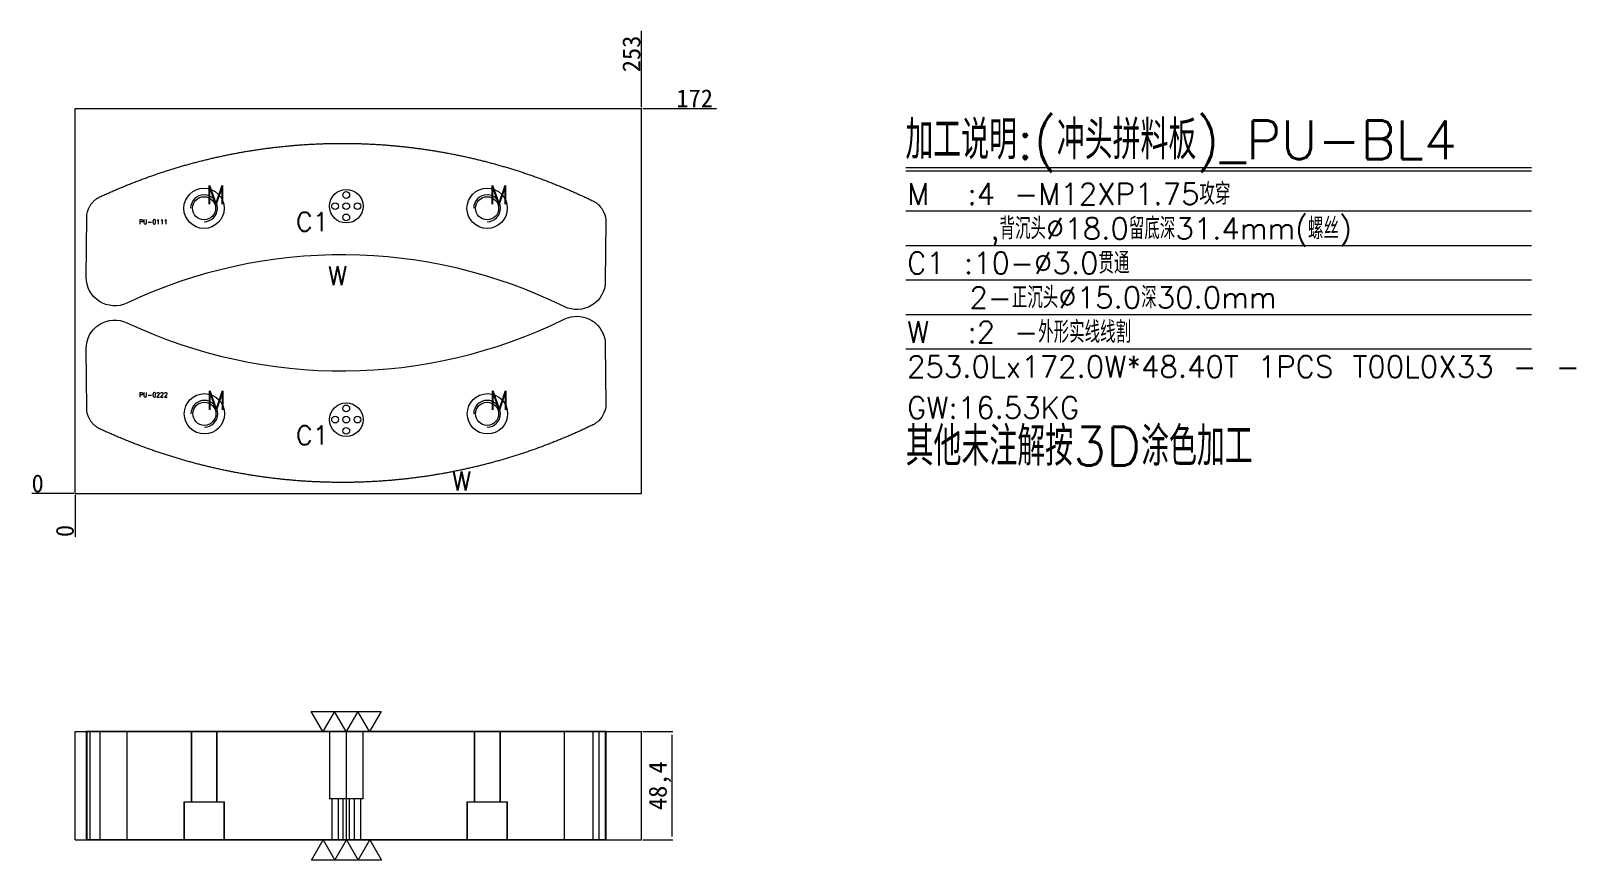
# Model space of a CAD drawing. Header units: millimetres. Extents: x 18551 to 19241, y 53716 to 54086.
import ezdxf

# ---------------------------------------------------------------- set-up
doc = ezdxf.new("R2010")
doc.units = ezdxf.units.MM
doc.linetypes.add('DASHED', pattern=[0])
for name, color, linetype in [('dim', 4, 'Continuous'), ('PH_W', 1, 'Continuous'), ('PUNCH', 2, 'Continuous')]:
    doc.layers.add(name, color=color, linetype=linetype)
doc.styles.add('_PUG_ERP', font='txt')
doc.styles.add('chinesef_fs', font='txt.shx', dxfattribs={"bigfont": 'gbcbig.shx'})
doc.dimstyles.new('_PUG_ERP', dxfattribs={"dimtxt": 8, "dimasz": 1.5, "dimexe": 0.5, "dimexo": 0.5, "dimgap": 0.5, "dimtad": 1, "dimtxsty": '_PUG_ERP', "dimblk": 'CLOSEDBLANK', "dimcen": 0, "dimclrd": 4, "dimclre": 4, "dimclrt": 3, "dimazin": 3, "dimtfac": 1, "dimtmove": 0, "dimatfit": 3, "dimldrblk": 'CLOSEDBLANK', "dimlwd": 9, "dimlwe": 9})

# ---------------------------------------------------------------- blocks, each defined once
blk = doc.blocks.new('*D733')
at = {"layer": 'Defpoints', "color": 0}
for p in [(18823.36, 54051.59), (18836.86, 54051.59), (18570.36, 53879.59)]:
    blk.add_point(p, dxfattribs=at)
at = {"layer": 'dim', "color": 4, "lineweight": 9}
blk.add_line((18823.86, 54051.59), (18856.79, 54051.59), dxfattribs=at)
at = {"layer": 'dim', "color": 3, "lineweight": 13, "insert": (18847.07, 54056.09), "char_height": 8, "attachment_point": 5, "style": '_PUG_ERP'}
blk.add_mtext('172', dxfattribs=at)
blk = doc.blocks.new('_ClosedBlank')
blk = doc.blocks.new('*D734')
at = {"layer": 'Defpoints', "color": 0}
for p in [(18556.86, 53879.59), (18570.36, 53879.59), (18570.36, 53879.59)]:
    blk.add_point(p, dxfattribs=at)
at = {"layer": 'dim', "color": 4, "lineweight": 9}
blk.add_line((18569.86, 53879.59), (18551.03, 53879.59), dxfattribs=at)
at = {"layer": 'dim', "color": 3, "lineweight": 13, "insert": (18553.69, 53884.09), "char_height": 8, "attachment_point": 5, "style": '_PUG_ERP'}
blk.add_mtext('0', dxfattribs=at)
blk = doc.blocks.new('*D735')
at = {"layer": 'Defpoints', "color": 0}
for p in [(18570.36, 53879.59), (18570.36, 53879.59), (18570.36, 53866.09)]:
    blk.add_point(p, dxfattribs=at)
at = {"layer": 'dim', "color": 4, "lineweight": 9}
blk.add_line((18570.36, 53879.09), (18570.36, 53860.26), dxfattribs=at)
at = {"layer": 'dim', "color": 3, "lineweight": 13, "insert": (18565.86, 53862.93), "char_height": 8, "attachment_point": 5, "rotation": 90, "style": '_PUG_ERP'}
blk.add_mtext('0', dxfattribs=at)
blk = doc.blocks.new('*D736')
at = {"layer": 'Defpoints', "color": 0}
for p in [(18823.36, 54065.09), (18823.36, 54051.59), (18570.36, 53879.59)]:
    blk.add_point(p, dxfattribs=at)
at = {"layer": 'dim', "color": 4, "lineweight": 9}
blk.add_line((18823.36, 54052.09), (18823.36, 54086.17), dxfattribs=at)
at = {"layer": 'dim', "color": 3, "lineweight": 13, "insert": (18818.86, 54075.88), "char_height": 8, "attachment_point": 5, "rotation": 90, "style": '_PUG_ERP'}
blk.add_mtext('253', dxfattribs=at)
blk = doc.blocks.new('*D737')
at = {"layer": 'Defpoints', "color": 0}
for p in [(18823.36, 53773.41), (18823.36, 53725.01), (18836.86, 53725.01)]:
    blk.add_point(p, dxfattribs=at)
at = {"layer": 'dim', "color": 4, "lineweight": 9}
for p, q in [((18823.86, 53773.41), (18837.36, 53773.41)), ((18836.86, 53771.91), (18836.86, 53726.51)), ((18823.86, 53725.01), (18837.36, 53725.01))]:
    blk.add_line(p, q, dxfattribs=at)
at = {"layer": 'dim', "color": 3, "lineweight": 13, "insert": (18831.6, 53749.21), "char_height": 8, "attachment_point": 5, "rotation": 90, "style": '_PUG_ERP'}
blk.add_mtext('48,4', dxfattribs=at)

msp = doc.modelspace()

# ---------------------------------------------------------------- linework, layer by layer
at = {"layer": 'dim', "color": 252, "linetype": 'DASHED', "lineweight": 13, "ltscale": 0.2}
for p, q in [((18570.361, 54051.594), (18823.361, 54051.594)), ((18570.361, 53879.594), (18570.361, 54051.594)), ((18823.361, 53879.594), (18823.361, 54051.594)), ((18570.361, 53879.594), (18823.361, 53879.594)), ((18570.361, 53773.407), (18823.361, 53773.407)), ((18570.361, 53725.007), (18570.361, 53773.407)), ((18823.361, 53725.007), (18823.361, 53773.407)), ((18570.361, 53725.007), (18823.361, 53725.007))]:
    msp.add_line(p, q, dxfattribs=at)
at = {"layer": 'dim', "color": 8, "linetype": 'Continuous', "lineweight": 13}
for p, q in [((18941.378, 54025.122), (19220.778, 54025.122)), ((18941.378, 54023.68), (19220.778, 54023.68)), ((18941.378, 54005.859), (19220.778, 54005.859)), ((18941.378, 53990.441), (19220.778, 53990.441)), ((18941.378, 53990.441), (19220.778, 53990.441)), ((18941.378, 53975.023), (19220.778, 53975.023)), ((18941.378, 53959.605), (19220.778, 53959.605)), ((18941.378, 53944.187), (19220.778, 53944.187))]:
    msp.add_line(p, q, dxfattribs=at)
at = {"layer": 'dim', "lineweight": 13}
for points in [[(18707.059, 53782.407), (18701.863, 53773.407), (18696.667, 53782.407), (18691.47, 53773.407), (18686.274, 53782.407), (18681.078, 53773.407), (18675.882, 53782.407), (18707.059, 53782.407)], [(18675.977, 53716.007), (18681.173, 53725.007), (18686.369, 53716.007), (18691.566, 53725.007), (18696.762, 53716.007), (18701.958, 53725.007), (18707.154, 53716.007), (18675.977, 53716.007)]]:
    msp.add_lwpolyline(points, close=True, dxfattribs=at)
at = {"layer": 'PH_W', "color": 1, "lineweight": 13}
for points in [[(18702.465, 54035.649), (18702.964, 54035.624), (18703.463, 54035.597), (18703.963, 54035.57), (18704.462, 54035.541), (18704.961, 54035.512), (18705.46, 54035.482), (18705.959, 54035.451), (18706.458, 54035.418), (18706.957, 54035.385), (18707.456, 54035.351), (18707.954, 54035.316), (18708.453, 54035.28), (18708.952, 54035.242), (18709.45, 54035.204), (18709.949, 54035.165), (18710.447, 54035.125), (18710.945, 54035.084), (18711.444, 54035.042), (18711.942, 54034.999), (18712.44, 54034.955), (18712.938, 54034.911), (18713.436, 54034.865), (18713.934, 54034.818), (18714.431, 54034.77), (18714.929, 54034.721), (18715.426, 54034.672), (18715.924, 54034.621), (18716.421, 54034.569), (18716.918, 54034.517), (18717.416, 54034.463), (18717.913, 54034.408), (18718.409, 54034.353), (18718.906, 54034.296), (18719.403, 54034.239), (18719.899, 54034.18), (18720.396, 54034.121), (18720.892, 54034.061), (18721.389, 54033.999), (18721.885, 54033.937), (18722.381, 54033.874), (18722.876, 54033.81), (18723.372, 54033.744), (18723.868, 54033.678), (18724.363, 54033.611), (18724.859, 54033.543), (18725.354, 54033.474), (18725.849, 54033.404), (18726.344, 54033.333), (18726.839, 54033.261), (18727.333, 54033.188), (18727.828, 54033.114), (18728.322, 54033.039), (18728.816, 54032.964), (18729.31, 54032.887), (18729.804, 54032.809), (18730.298, 54032.73), (18730.792, 54032.651), (18731.285, 54032.57), (18731.779, 54032.489), (18732.272, 54032.406), (18732.765, 54032.323), (18733.257, 54032.238), (18733.75, 54032.153), (18734.243, 54032.066), (18734.735, 54031.979), (18735.227, 54031.891), (18735.719, 54031.801), (18736.211, 54031.711), (18736.702, 54031.62), (18737.194, 54031.528), (18737.685, 54031.435), (18738.176, 54031.341), (18738.667, 54031.246), (18739.158, 54031.15), (18739.648, 54031.053), (18740.139, 54030.955), (18740.629, 54030.856), (18741.119, 54030.757), (18741.609, 54030.656), (18742.098, 54030.554), (18742.587, 54030.452), (18743.077, 54030.348), (18743.566, 54030.244), (18744.054, 54030.138), (18744.543, 54030.032), (18745.031, 54029.924), (18745.519, 54029.816), (18746.007, 54029.707), (18746.495, 54029.596), (18746.982, 54029.485), (18747.47, 54029.373), (18747.957, 54029.26), (18748.443, 54029.146), (18748.93, 54029.031), (18749.416, 54028.915), (18749.903, 54028.798), (18750.389, 54028.68), (18750.874, 54028.562), (18751.36, 54028.442), (18751.845, 54028.321), (18752.33, 54028.2), (18752.815, 54028.077), (18753.299, 54027.954), (18753.783, 54027.829), (18754.267, 54027.704), (18754.751, 54027.578), (18755.235, 54027.45), (18755.718, 54027.322), (18756.201, 54027.193), (18756.684, 54027.063), (18757.166, 54026.932), (18757.649, 54026.8), (18758.131, 54026.667), (18758.612, 54026.533), (18759.094, 54026.398), (18759.575, 54026.263), (18760.056, 54026.126), (18760.537, 54025.989), (18761.017, 54025.85), (18761.497, 54025.711), (18761.977, 54025.57), (18762.457, 54025.429), (18762.936, 54025.287), (18763.415, 54025.143), (18763.894, 54024.999), (18764.373, 54024.854), (18764.851, 54024.708), (18765.329, 54024.561), (18765.806, 54024.413), (18766.284, 54024.265), (18766.761, 54024.115), (18767.238, 54023.964), (18767.714, 54023.813), (18768.19, 54023.66), (18768.666, 54023.507), (18769.142, 54023.352), (18769.617, 54023.197), (18770.092, 54023.041), (18770.567, 54022.884), (18771.041, 54022.725), (18771.515, 54022.566), (18771.989, 54022.407), (18772.462, 54022.246), (18772.935, 54022.084), (18773.408, 54021.921), (18773.88, 54021.758), (18774.353, 54021.593), (18774.824, 54021.428), (18775.296, 54021.261), (18775.767, 54021.094), (18776.238, 54020.926), (18776.709, 54020.757), (18777.179, 54020.587), (18777.649, 54020.416), (18778.118, 54020.244), (18778.587, 54020.071), (18779.056, 54019.898), (18779.525, 54019.723), (18779.993, 54019.548), (18780.461, 54019.371), (18780.928, 54019.194), (18781.396, 54019.016), (18781.862, 54018.837), (18782.329, 54018.656), (18782.795, 54018.476), (18783.261, 54018.294), (18783.726, 54018.111), (18784.191, 54017.927), (18784.656, 54017.743), (18785.12, 54017.557), (18785.584, 54017.371), (18786.048, 54017.183), (18786.511, 54016.995), (18786.974, 54016.806), (18787.436, 54016.616), (18787.898, 54016.425), (18788.36, 54016.233), (18788.821, 54016.041), (18789.282, 54015.847), (18789.743, 54015.653), (18790.203, 54015.457), (18790.663, 54015.261), (18791.123, 54015.064), (18791.582, 54014.866), (18792.041, 54014.667), (18792.499, 54014.467), (18792.957, 54014.266), (18793.414, 54014.065), (18793.871, 54013.862), (18794.328, 54013.659), (18794.785, 54013.454), (18795.24, 54013.249), (18795.696, 54013.043), (18796.151, 54012.836), (18796.606, 54012.628), (18797.06, 54012.419), (18797.514, 54012.21), (18797.968, 54011.999), (18798.421, 54011.788), (18798.874, 54011.576), (18799.326, 54011.362), (18799.778, 54011.148), (18800.229, 54010.933), (18800.68, 54010.718), (18801.131, 54010.501), (18801.581, 54010.283), (18801.621, 54010.264, -0.012371), (18802.065, 54010.035, -0.0123149), (18802.498, 54009.784, -0.0122895), (18802.917, 54009.512, -0.0122351), (18803.323, 54009.22, -0.012118), (18803.714, 54008.909, -0.0120369), (18804.09, 54008.579), (18804.213, 54008.463, -0.2073536), (18807.388, 54000.973), (18807.175, 53974.409, -0.5528483), (18788.824, 53963.09, 0.2285139), (18593.527, 53964.657, -0.5528483), (18575.361, 53976.27), (18575.574, 54002.834, -0.1309272), (18576.971, 54007.913), (18577.084, 54008.102, -0.0114609), (18577.354, 54008.522, -0.0116632), (18577.644, 54008.93, -0.0118069), (18577.952, 54009.324, -0.0120224), (18578.279, 54009.702, -0.0121863), (18578.624, 54010.064, -0.012319), (18578.986, 54010.409, -0.01243), (18579.364, 54010.735, -0.0125193), (18579.759, 54011.043, -0.0125521), (18580.168, 54011.33, -0.0125965), (18580.592, 54011.596, -0.0126554), (18581.028, 54011.84, -0.0126175), (18581.476, 54012.062), (18581.929, 54012.272), (18582.383, 54012.482), (18582.838, 54012.69), (18583.293, 54012.898), (18583.748, 54013.105), (18584.204, 54013.31), (18584.66, 54013.515), (18585.116, 54013.719), (18585.573, 54013.923), (18586.03, 54014.125), (18586.488, 54014.326), (18586.946, 54014.527), (18587.404, 54014.726), (18587.863, 54014.925), (18588.322, 54015.123), (18588.782, 54015.32), (18589.242, 54015.516), (18589.702, 54015.711), (18590.163, 54015.905), (18590.624, 54016.099), (18591.086, 54016.291), (18591.547, 54016.483), (18592.01, 54016.673), (18592.472, 54016.863), (18592.935, 54017.052), (18593.399, 54017.24), (18593.862, 54017.427), (18594.326, 54017.613), (18594.791, 54017.798), (18595.256, 54017.982), (18595.721, 54018.166), (18596.186, 54018.348), (18596.652, 54018.53), (18597.118, 54018.711), (18597.585, 54018.89), (18598.052, 54019.069), (18598.519, 54019.247), (18598.987, 54019.424), (18599.454, 54019.6), (18599.923, 54019.776), (18600.391, 54019.95), (18600.86, 54020.123), (18601.33, 54020.296), (18601.799, 54020.468), (18602.269, 54020.638), (18602.74, 54020.808), (18603.21, 54020.977), (18603.681, 54021.145), (18604.152, 54021.312), (18604.624, 54021.478), (18605.096, 54021.643), (18605.568, 54021.807), (18606.041, 54021.971), (18606.514, 54022.133), (18606.987, 54022.294), (18607.46, 54022.455), (18607.934, 54022.615), (18608.408, 54022.773), (18608.883, 54022.931), (18609.358, 54023.088), (18609.833, 54023.244), (18610.308, 54023.399), (18610.784, 54023.553), (18611.26, 54023.706), (18611.736, 54023.858), (18612.212, 54024.01), (18612.689, 54024.16), (18613.166, 54024.309), (18613.644, 54024.458), (18614.122, 54024.606), (18614.6, 54024.752), (18615.078, 54024.898), (18615.557, 54025.043), (18616.035, 54025.187), (18616.515, 54025.33), (18616.994, 54025.472), (18617.474, 54025.613), (18617.954, 54025.753), (18618.434, 54025.892), (18618.914, 54026.03), (18619.395, 54026.167), (18619.876, 54026.304), (18620.357, 54026.439), (18620.839, 54026.574), (18621.321, 54026.707), (18621.803, 54026.84), (18622.285, 54026.972), (18622.768, 54027.102), (18623.251, 54027.232), (18623.734, 54027.361), (18624.217, 54027.489), (18624.701, 54027.616), (18625.185, 54027.742), (18625.669, 54027.867), (18626.153, 54027.991), (18626.638, 54028.115), (18627.122, 54028.237), (18627.608, 54028.358), (18628.093, 54028.478), (18628.578, 54028.598), (18629.064, 54028.716), (18629.55, 54028.834), (18630.036, 54028.951), (18630.523, 54029.066), (18631.009, 54029.181), (18631.496, 54029.295), (18631.983, 54029.407), (18632.471, 54029.519), (18632.958, 54029.63), (18633.446, 54029.74), (18633.934, 54029.849), (18634.422, 54029.957), (18634.911, 54030.064), (18635.399, 54030.17), (18635.888, 54030.276), (18636.377, 54030.38), (18636.866, 54030.483), (18637.356, 54030.586), (18637.845, 54030.687), (18638.335, 54030.787), (18638.825, 54030.887), (18639.315, 54030.985), (18639.806, 54031.083), (18640.296, 54031.18), (18640.787, 54031.275), (18641.278, 54031.37), (18641.769, 54031.464), (18642.26, 54031.557), (18642.752, 54031.648), (18643.244, 54031.739), (18643.735, 54031.829), (18644.227, 54031.918), (18644.72, 54032.006), (18645.212, 54032.093), (18645.705, 54032.179), (18646.197, 54032.264), (18646.69, 54032.349), (18647.183, 54032.432), (18647.676, 54032.514), (18648.17, 54032.595), (18648.663, 54032.676), (18649.157, 54032.755), (18649.651, 54032.833), (18650.145, 54032.911), (18650.639, 54032.987), (18651.133, 54033.063), (18651.627, 54033.137), (18652.122, 54033.211), (18652.617, 54033.284), (18653.112, 54033.355), (18653.606, 54033.426), (18654.102, 54033.496), (18654.597, 54033.564), (18655.092, 54033.632), (18655.588, 54033.699), (18656.083, 54033.765), (18656.579, 54033.83), (18657.075, 54033.894), (18657.571, 54033.956), (18658.067, 54034.018), (18658.563, 54034.08), (18659.06, 54034.14), (18659.556, 54034.199), (18660.053, 54034.257), (18660.55, 54034.314), (18661.047, 54034.37), (18661.543, 54034.425), (18662.041, 54034.48), (18662.538, 54034.533), (18663.035, 54034.585), (18663.532, 54034.637), (18664.03, 54034.687), (18664.527, 54034.736), (18665.025, 54034.785), (18665.523, 54034.832), (18666.021, 54034.879), (18666.518, 54034.924), (18667.016, 54034.969), (18667.515, 54035.013), (18668.013, 54035.055), (18668.511, 54035.097), (18669.009, 54035.138), (18669.508, 54035.177), (18670.006, 54035.216), (18670.505, 54035.254), (18671.003, 54035.291), (18671.502, 54035.326), (18672.001, 54035.361), (18672.5, 54035.395), (18672.999, 54035.428), (18673.498, 54035.46), (18673.997, 54035.491), (18674.496, 54035.521), (18674.995, 54035.55), (18675.494, 54035.578), (18675.993, 54035.605), (18676.493, 54035.631), (18676.992, 54035.656), (18677.492, 54035.681), (18677.991, 54035.704), (18678.491, 54035.726), (18678.99, 54035.747), (18679.49, 54035.768), (18679.989, 54035.787), (18680.489, 54035.805), (18680.989, 54035.823), (18681.488, 54035.839), (18681.988, 54035.854), (18682.488, 54035.869), (18682.988, 54035.882), (18683.488, 54035.895), (18683.987, 54035.906), (18684.487, 54035.917), (18684.987, 54035.926), (18685.487, 54035.935), (18685.987, 54035.943), (18686.487, 54035.949), (18686.987, 54035.955), (18687.487, 54035.96), (18687.987, 54035.963), (18688.487, 54035.966), (18688.987, 54035.968), (18689.487, 54035.969), (18689.987, 54035.968), (18690.487, 54035.967), (18690.987, 54035.965), (18691.47, 54035.962), (18691.97, 54035.958), (18692.47, 54035.953), (18692.97, 54035.947), (18693.47, 54035.94), (18693.97, 54035.932), (18694.47, 54035.924), (18694.97, 54035.914), (18695.469, 54035.903), (18695.969, 54035.891), (18696.469, 54035.878), (18696.969, 54035.865), (18697.469, 54035.85), (18697.969, 54035.834), (18698.468, 54035.817), (18698.968, 54035.8), (18699.468, 54035.781), (18699.967, 54035.762), (18700.467, 54035.741), (18700.966, 54035.719), (18701.466, 54035.697), (18701.965, 54035.673)], [(18691.47, 53884.6), (18690.97, 53884.597), (18690.47, 53884.595), (18689.97, 53884.594), (18689.47, 53884.594), (18688.97, 53884.595), (18688.47, 53884.597), (18687.97, 53884.599), (18687.47, 53884.603), (18686.97, 53884.608), (18686.47, 53884.613), (18685.97, 53884.62), (18685.471, 53884.628), (18684.971, 53884.636), (18684.471, 53884.646), (18683.971, 53884.657), (18683.471, 53884.668), (18682.971, 53884.681), (18682.471, 53884.694), (18681.972, 53884.708), (18681.472, 53884.724), (18680.972, 53884.74), (18680.472, 53884.758), (18679.973, 53884.776), (18679.473, 53884.795), (18678.973, 53884.816), (18678.474, 53884.837), (18677.974, 53884.859), (18677.475, 53884.882), (18676.976, 53884.907), (18676.476, 53884.932), (18675.977, 53884.958), (18675.478, 53884.985), (18674.978, 53885.013), (18674.479, 53885.042), (18673.98, 53885.072), (18673.481, 53885.103), (18672.982, 53885.135), (18672.483, 53885.168), (18671.984, 53885.202), (18671.486, 53885.237), (18670.987, 53885.273), (18670.488, 53885.31), (18669.99, 53885.348), (18669.491, 53885.386), (18668.993, 53885.426), (18668.494, 53885.467), (18667.996, 53885.509), (18667.498, 53885.551), (18667, 53885.595), (18666.502, 53885.64), (18666.004, 53885.685), (18665.506, 53885.732), (18665.008, 53885.779), (18664.511, 53885.828), (18664.013, 53885.877), (18663.516, 53885.928), (18663.018, 53885.979), (18662.521, 53886.031), (18662.024, 53886.085), (18661.527, 53886.139), (18661.03, 53886.194), (18660.533, 53886.251), (18660.036, 53886.308), (18659.54, 53886.366), (18659.043, 53886.425), (18658.547, 53886.485), (18658.051, 53886.546), (18657.555, 53886.608), (18657.059, 53886.671), (18656.563, 53886.735), (18656.067, 53886.8), (18655.571, 53886.866), (18655.076, 53886.933), (18654.58, 53887.001), (18654.085, 53887.07), (18653.59, 53887.139), (18653.095, 53887.21), (18652.6, 53887.282), (18652.106, 53887.354), (18651.611, 53887.428), (18651.117, 53887.503), (18650.622, 53887.578), (18650.128, 53887.655), (18649.634, 53887.732), (18649.14, 53887.81), (18648.647, 53887.89), (18648.153, 53887.97), (18647.66, 53888.051), (18647.167, 53888.134), (18646.674, 53888.217), (18646.181, 53888.301), (18645.688, 53888.386), (18645.196, 53888.472), (18644.703, 53888.56), (18644.211, 53888.648), (18643.719, 53888.737), (18643.227, 53888.826), (18642.736, 53888.917), (18642.244, 53889.009), (18641.753, 53889.102), (18641.262, 53889.196), (18640.771, 53889.291), (18640.28, 53889.386), (18639.789, 53889.483), (18639.299, 53889.58), (18638.809, 53889.679), (18638.319, 53889.779), (18637.829, 53889.879), (18637.339, 53889.98), (18636.85, 53890.083), (18636.361, 53890.186), (18635.872, 53890.29), (18635.383, 53890.396), (18634.894, 53890.502), (18634.406, 53890.609), (18633.918, 53890.717), (18633.43, 53890.826), (18632.942, 53890.936), (18632.455, 53891.047), (18631.967, 53891.159), (18631.48, 53891.272), (18630.993, 53891.385), (18630.507, 53891.5), (18630.02, 53891.616), (18629.534, 53891.732), (18629.048, 53891.85), (18628.562, 53891.968), (18628.077, 53892.088), (18627.591, 53892.208), (18627.106, 53892.33), (18626.622, 53892.452), (18626.137, 53892.575), (18625.653, 53892.699), (18625.168, 53892.824), (18624.685, 53892.951), (18624.201, 53893.078), (18623.718, 53893.205), (18623.235, 53893.334), (18622.752, 53893.464), (18622.269, 53893.595), (18621.787, 53893.727), (18621.305, 53893.859), (18620.823, 53893.993), (18620.341, 53894.127), (18619.86, 53894.263), (18619.379, 53894.399), (18618.898, 53894.537), (18618.418, 53894.675), (18617.938, 53894.814), (18617.458, 53894.954), (18616.978, 53895.095), (18616.499, 53895.238), (18616.019, 53895.381), (18615.541, 53895.524), (18615.062, 53895.669), (18614.584, 53895.815), (18614.106, 53895.962), (18613.628, 53896.109), (18613.151, 53896.258), (18612.673, 53896.407), (18612.197, 53896.558), (18611.72, 53896.709), (18611.244, 53896.861), (18610.768, 53897.015), (18610.292, 53897.169), (18609.817, 53897.324), (18609.342, 53897.48), (18608.867, 53897.637), (18608.393, 53897.795), (18607.918, 53897.953), (18607.445, 53898.113), (18606.971, 53898.273), (18606.498, 53898.435), (18606.025, 53898.597), (18605.553, 53898.761), (18605.08, 53898.925), (18604.608, 53899.09), (18604.137, 53899.256), (18603.665, 53899.423), (18603.195, 53899.591), (18602.724, 53899.76), (18602.254, 53899.93), (18601.784, 53900.101), (18601.314, 53900.272), (18600.845, 53900.445), (18600.376, 53900.618), (18599.907, 53900.793), (18599.439, 53900.968), (18598.971, 53901.144), (18598.503, 53901.321), (18598.036, 53901.499), (18597.569, 53901.678), (18597.103, 53901.858), (18596.636, 53902.039), (18596.171, 53902.22), (18595.705, 53902.403), (18595.24, 53902.586), (18594.775, 53902.771), (18594.311, 53902.956), (18593.847, 53903.142), (18593.383, 53903.329), (18592.92, 53903.517), (18592.457, 53903.706), (18591.994, 53903.896), (18591.532, 53904.086), (18591.07, 53904.278), (18590.609, 53904.47), (18590.148, 53904.664), (18589.687, 53904.858), (18589.227, 53905.053), (18588.767, 53905.249), (18588.307, 53905.446), (18587.848, 53905.644), (18587.389, 53905.843), (18586.931, 53906.042), (18586.473, 53906.243), (18586.015, 53906.444), (18585.558, 53906.647), (18585.101, 53906.85), (18584.644, 53907.054), (18584.188, 53907.259), (18583.733, 53907.465), (18583.277, 53907.672), (18582.823, 53907.879), (18582.368, 53908.088), (18581.914, 53908.297), (18581.476, 53908.5, -0.0126356), (18581.028, 53908.723, -0.0126164), (18580.592, 53908.967, -0.0126068), (18580.168, 53909.233, -0.0125639), (18579.759, 53909.52, -0.012503), (18579.364, 53909.827, -0.0124311), (18578.986, 53910.154, -0.0123138), (18578.624, 53910.499, -0.0121798), (18578.279, 53910.861, -0.0120216), (18577.952, 53911.239, -0.0118073), (18577.644, 53911.633, -0.0116635), (18577.354, 53912.04, -0.0114609), (18577.084, 53912.461), (18576.971, 53912.65, -0.1309272), (18575.574, 53917.728), (18575.361, 53944.293, -0.5528483), (18593.527, 53955.905, 0.2285139), (18788.824, 53957.473, -0.5528483), (18807.175, 53946.154), (18807.388, 53919.589, -0.2073538), (18804.213, 53912.099, -0.0119807), (18803.843, 53911.763, -0.0121302), (18803.457, 53911.445, -0.0121933), (18803.056, 53911.147, -0.0122455), (18802.641, 53910.868, -0.0123439), (18802.213, 53910.61, -0.0123617), (18801.773, 53910.374), (18801.621, 53910.298), (18801.171, 53910.081), (18800.72, 53909.864), (18800.269, 53909.648), (18799.818, 53909.433), (18799.366, 53909.219), (18798.914, 53909.006), (18798.461, 53908.793), (18798.008, 53908.582), (18797.554, 53908.371), (18797.101, 53908.162), (18796.646, 53907.953), (18796.192, 53907.745), (18795.736, 53907.538), (18795.281, 53907.332), (18794.825, 53907.126), (18794.369, 53906.922), (18793.912, 53906.718), (18793.455, 53906.516), (18792.997, 53906.314), (18792.54, 53906.113), (18792.081, 53905.913), (18791.623, 53905.714), (18791.164, 53905.516), (18790.704, 53905.319), (18790.244, 53905.122), (18789.784, 53904.927), (18789.323, 53904.732), (18788.863, 53904.539), (18788.401, 53904.346), (18787.939, 53904.154), (18787.477, 53903.963), (18787.015, 53903.773), (18786.552, 53903.584), (18786.089, 53903.395), (18785.625, 53903.208), (18785.161, 53903.022), (18784.697, 53902.836), (18784.232, 53902.651), (18783.767, 53902.468), (18783.302, 53902.285), (18782.836, 53902.103), (18782.37, 53901.922), (18781.904, 53901.742), (18781.437, 53901.563), (18780.97, 53901.384), (18780.502, 53901.207), (18780.035, 53901.03), (18779.566, 53900.855), (18779.098, 53900.68), (18778.629, 53900.507), (18778.16, 53900.334), (18777.69, 53900.162), (18777.221, 53899.991), (18776.75, 53899.821), (18776.28, 53899.652), (18775.809, 53899.483), (18775.338, 53899.316), (18774.866, 53899.149), (18774.395, 53898.984), (18773.922, 53898.819), (18773.45, 53898.656), (18772.977, 53898.493), (18772.504, 53898.331), (18772.031, 53898.17), (18771.557, 53898.01), (18771.083, 53897.851), (18770.609, 53897.693), (18770.134, 53897.536), (18769.659, 53897.38), (18769.184, 53897.224), (18768.708, 53897.07), (18768.232, 53896.916), (18767.756, 53896.764), (18767.28, 53896.612), (18766.803, 53896.461), (18766.326, 53896.311), (18765.849, 53896.163), (18765.371, 53896.015), (18764.893, 53895.868), (18764.415, 53895.722), (18763.936, 53895.576), (18763.458, 53895.432), (18762.979, 53895.289), (18762.499, 53895.147), (18762.02, 53895.005), (18761.54, 53894.865), (18761.06, 53894.725), (18760.579, 53894.587), (18760.099, 53894.449), (18759.618, 53894.312), (18759.137, 53894.176), (18758.655, 53894.041), (18758.173, 53893.908), (18757.691, 53893.775), (18757.209, 53893.643), (18756.727, 53893.511), (18756.244, 53893.381), (18755.761, 53893.252), (18755.278, 53893.124), (18754.794, 53892.996), (18754.31, 53892.87), (18753.826, 53892.745), (18753.342, 53892.62), (18752.858, 53892.496), (18752.373, 53892.374), (18751.888, 53892.252), (18751.403, 53892.131), (18750.917, 53892.012), (18750.432, 53891.893), (18749.946, 53891.775), (18749.46, 53891.658), (18748.973, 53891.542), (18748.487, 53891.427), (18748, 53891.313), (18747.513, 53891.2), (18747.026, 53891.087), (18746.538, 53890.976), (18746.05, 53890.866), (18745.563, 53890.756), (18745.074, 53890.648), (18744.586, 53890.54), (18744.098, 53890.434), (18743.609, 53890.328), (18743.12, 53890.224), (18742.631, 53890.12), (18742.142, 53890.017), (18741.652, 53889.915), (18741.162, 53889.815), (18740.672, 53889.715), (18740.182, 53889.616), (18739.692, 53889.518), (18739.201, 53889.421), (18738.711, 53889.325), (18738.22, 53889.23), (18737.729, 53889.136), (18737.238, 53889.043), (18736.746, 53888.95), (18736.254, 53888.859), (18735.763, 53888.769), (18735.271, 53888.679), (18734.779, 53888.591), (18734.286, 53888.504), (18733.794, 53888.417), (18733.301, 53888.332), (18732.808, 53888.247), (18732.315, 53888.164), (18731.822, 53888.081), (18731.329, 53887.999), (18730.836, 53887.919), (18730.342, 53887.839), (18729.848, 53887.76), (18729.354, 53887.682), (18728.86, 53887.606), (18728.366, 53887.53), (18727.872, 53887.455), (18727.377, 53887.381), (18726.883, 53887.308), (18726.388, 53887.236), (18725.893, 53887.165), (18725.398, 53887.095), (18724.903, 53887.026), (18724.407, 53886.957), (18723.912, 53886.89), (18723.416, 53886.824), (18722.92, 53886.759), (18722.425, 53886.694), (18721.929, 53886.631), (18721.433, 53886.569), (18720.936, 53886.507), (18720.44, 53886.447), (18719.944, 53886.387), (18719.447, 53886.329), (18718.95, 53886.271), (18718.454, 53886.215), (18717.957, 53886.159), (18717.46, 53886.104), (18716.963, 53886.051), (18716.465, 53885.998), (18715.968, 53885.946), (18715.471, 53885.896), (18714.973, 53885.846), (18714.475, 53885.797), (18713.978, 53885.749), (18713.48, 53885.702), (18712.982, 53885.656), (18712.484, 53885.611), (18711.986, 53885.567), (18711.488, 53885.524), (18710.99, 53885.482), (18710.491, 53885.441), (18709.993, 53885.401), (18709.494, 53885.362), (18708.996, 53885.324), (18708.497, 53885.287), (18707.999, 53885.25), (18707.5, 53885.215), (18707.001, 53885.181), (18706.502, 53885.147), (18706.003, 53885.115), (18705.504, 53885.084), (18705.005, 53885.053), (18704.506, 53885.024), (18704.007, 53884.996), (18703.508, 53884.968), (18703.008, 53884.942), (18702.509, 53884.916), (18702.01, 53884.891), (18701.51, 53884.868), (18701.011, 53884.845), (18700.511, 53884.824), (18700.011, 53884.803), (18699.512, 53884.783), (18699.012, 53884.765), (18698.513, 53884.747), (18698.013, 53884.73), (18697.513, 53884.714), (18697.013, 53884.699), (18696.513, 53884.686), (18696.014, 53884.673), (18695.514, 53884.661), (18695.014, 53884.65), (18694.514, 53884.64), (18694.014, 53884.631), (18693.514, 53884.623), (18693.014, 53884.616), (18692.514, 53884.61), (18692.014, 53884.605), (18691.514, 53884.601)]]:
    msp.add_lwpolyline(points, format="xyb", close=True, dxfattribs=at)
at = {"layer": 'PUNCH', "color": 223, "linetype": 'Continuous', "lineweight": 13}
for p, q in [((18575.361, 53773.407), (18575.361, 53725.007)), ((18575.361, 53773.407), (18575.361, 53773.407)), ((18575.574, 53773.407), (18575.361, 53773.407)), ((18576.971, 53773.407), (18575.574, 53773.407)), ((18807.388, 53773.407), (18804.213, 53773.407)), ((18807.388, 53725.007), (18807.388, 53773.407)), ((18575.361, 53725.007), (18575.361, 53725.007)), ((18575.574, 53725.007), (18575.361, 53725.007)), ((18576.971, 53725.007), (18575.574, 53725.007)), ((18807.388, 53725.007), (18804.213, 53725.007))]:
    msp.add_line(p, q, dxfattribs=at)
at = {"layer": 'PUNCH', "color": 155, "linetype": 'Continuous', "lineweight": 13}
for p, q in [((18575.361, 53773.407), (18575.361, 53725.007)), ((18575.574, 53773.407), (18575.574, 53725.007)), ((18576.971, 53773.407), (18576.971, 53725.007))]:
    msp.add_line(p, q, dxfattribs=at)
at = {"layer": 'PUNCH', "color": 155, "linetype": 'DASHED', "lineweight": 13, "ltscale": 0.573367}
for p, q in [((18593.527, 53773.407), (18593.527, 53725.007)), ((18788.824, 53773.407), (18788.824, 53725.007)), ((18807.175, 53773.407), (18807.175, 53725.007)), ((18807.388, 53773.407), (18807.388, 53725.007))]:
    msp.add_line(p, q, dxfattribs=at)
at = {"layer": 'PUNCH', "color": 223, "linetype": 'DASHED', "lineweight": 13, "ltscale": 0.573367}
for p, q in [((18622.232, 53773.407), (18622.232, 53742.007)), ((18622.393, 53773.407), (18622.393, 53742.007)), ((18633.739, 53742.007), (18633.739, 53773.407)), ((18633.9, 53742.007), (18633.9, 53773.407)), ((18683.99, 53773.407), (18683.99, 53743.407)), ((18698.99, 53743.407), (18698.99, 53773.407)), ((18748.636, 53773.407), (18748.636, 53742.007)), ((18748.796, 53773.407), (18748.796, 53742.007)), ((18760.143, 53742.007), (18760.143, 53773.407)), ((18760.303, 53742.007), (18760.303, 53773.407)), ((18618.986, 53742.007), (18618.986, 53725.007)), ((18618.986, 53742.007), (18619.146, 53742.007)), ((18619.146, 53742.007), (18619.146, 53725.007)), ((18619.146, 53742.007), (18637.146, 53742.007)), ((18636.986, 53725.007), (18636.986, 53742.007)), ((18637.146, 53725.007), (18637.146, 53742.007)), ((18698.99, 53743.407), (18683.99, 53743.407)), ((18684.99, 53743.407), (18684.99, 53725.007)), ((18687.99, 53725.007), (18687.99, 53743.407)), ((18689.99, 53743.407), (18689.99, 53725.007)), ((18692.99, 53725.007), (18692.99, 53743.407)), ((18694.99, 53743.407), (18694.99, 53725.007)), ((18697.99, 53725.007), (18697.99, 53743.407)), ((18745.39, 53742.007), (18745.39, 53725.007)), ((18745.39, 53742.007), (18745.55, 53742.007)), ((18745.55, 53742.007), (18745.55, 53725.007)), ((18745.55, 53742.007), (18763.55, 53742.007)), ((18763.39, 53725.007), (18763.39, 53742.007)), ((18763.55, 53725.007), (18763.55, 53742.007))]:
    msp.add_line(p, q, dxfattribs=at)
at = {"layer": 'PUNCH', "color": 30, "linetype": 'DASHED', "lineweight": 13, "ltscale": 0.573367}
for centre in [(18627.986, 54006.988), (18754.39, 54006.988), (18628.146, 53915.231), (18754.55, 53915.231)]:
    msp.add_circle(centre, 9, dxfattribs=at)
at = {"layer": 'PUNCH', "color": 42, "linetype": 'Continuous', "lineweight": 13}
for centre, radius in [((18691.49, 54007.915), 7.5), ((18691.49, 54012.915), 1.5), ((18686.49, 54007.915), 1.5), ((18691.49, 54007.915), 1.5), ((18696.49, 54007.915), 1.5), ((18691.49, 54002.915), 1.5), ((18691.49, 53912.64), 7.5), ((18691.49, 53917.64), 1.5), ((18686.49, 53912.64), 1.5), ((18691.49, 53912.64), 1.5), ((18696.49, 53912.64), 1.5), ((18691.49, 53907.64), 1.5)]:
    msp.add_circle(centre, radius, dxfattribs=at)
at = {"layer": 'PUNCH', "color": 30, "linetype": 'Continuous', "lineweight": 13, "ltscale": 0.578201}
for centre in [(18627.986, 54006.988), (18754.39, 54006.988), (18628.146, 53915.231), (18754.39, 53915.231)]:
    msp.add_circle(centre, 5.15, dxfattribs=at)
at = {"layer": 'PUNCH', "color": 30, "linetype": 'DASHED', "lineweight": 13, "ltscale": 0.2}
for centre in [(18627.986, 54006.988), (18754.39, 54006.988), (18628.146, 53915.231), (18754.39, 53915.231)]:
    msp.add_arc(centre, 6, 270, 180, dxfattribs=at)
at = {"layer": 'PUNCH', "color": 223, "linetype": 'Continuous', "lineweight": 13}
for points, knots in [([(18581.476, 53773.407), (18581.239, 53773.407), (18580.777, 53773.407), (18580.335, 53773.407), (18580.011, 53773.407), (18579.905, 53773.407), (18579.695, 53773.407), (18579.385, 53773.407), (18579.09, 53773.407), (18578.851, 53773.407), (18578.804, 53773.407), (18578.71, 53773.407), (18578.572, 53773.407), (18578.437, 53773.407), (18578.174, 53773.407), (18578.006, 53773.407), (18577.525, 53773.407), (18577.234, 53773.407), (18576.971, 53773.407)], [0, 0, 0, 0, 0.125, 0.25, 0.25, 0.3125, 0.3125, 0.375, 0.5, 0.5, 0.53125, 0.53125, 0.5625, 0.625, 0.625, 0.75, 0.75, 1, 1, 1, 1]), ([(18691.47, 53773.407), (18681.991, 53773.407), (18672.537, 53773.407), (18662.52, 53773.407), (18661.931, 53773.407), (18660.753, 53773.407), (18658.988, 53773.407), (18654.876, 53773.407), (18651.363, 53773.407), (18644.354, 53773.407), (18639.703, 53773.407), (18634.783, 53773.407), (18634.494, 53773.407), (18633.915, 53773.407), (18633.626, 53773.407), (18632.759, 53773.407), (18631.027, 53773.407), (18627, 53773.407), (18623.571, 53773.407), (18616.746, 53773.407), (18612.238, 53773.407), (18603.306, 53773.407), (18598.881, 53773.407), (18590.115, 53773.407), (18585.774, 53773.407), (18581.476, 53773.407)], [0, 0, 0, 0, 0.25, 0.25, 0.265625, 0.265625, 0.28125, 0.3125, 0.375, 0.375, 0.5, 0.5, 0.5078125, 0.5078125, 0.515625, 0.515625, 0.53125, 0.5625, 0.625, 0.625, 0.75, 0.75, 0.875, 0.875, 1, 1, 1, 1]), ([(18801.621, 53773.407), (18793.048, 53773.407), (18784.271, 53773.407), (18770.798, 53773.407), (18766.27, 53773.407), (18757.14, 53773.407), (18752.538, 53773.407), (18747.319, 53773.407), (18746.739, 53773.407), (18745.578, 53773.407), (18743.835, 53773.407), (18739.764, 53773.407), (18736.266, 53773.407), (18729.258, 53773.407), (18724.571, 53773.407), (18715.166, 53773.407), (18710.448, 53773.407), (18700.982, 53773.407), (18696.234, 53773.407), (18691.47, 53773.407)], [0, 0, 0, 0, 0.25, 0.25, 0.375, 0.375, 0.5, 0.5, 0.515625, 0.515625, 0.53125, 0.5625, 0.625, 0.625, 0.75, 0.75, 0.875, 0.875, 1, 1, 1, 1]), ([(18804.213, 53773.407), (18804.022, 53773.407), (18803.824, 53773.407), (18803.414, 53773.407), (18803.203, 53773.407), (18802.769, 53773.407), (18802.547, 53773.407), (18802.092, 53773.407), (18801.859, 53773.407), (18801.621, 53773.407)], [0, 0, 0, 0, 0.25, 0.25, 0.5, 0.5, 0.75, 0.75, 1, 1, 1, 1]), ([(18581.476, 53725.007), (18581.239, 53725.007), (18580.777, 53725.007), (18580.335, 53725.007), (18580.011, 53725.007), (18579.905, 53725.007), (18579.695, 53725.007), (18579.385, 53725.007), (18579.09, 53725.007), (18578.851, 53725.007), (18578.804, 53725.007), (18578.71, 53725.007), (18578.572, 53725.007), (18578.437, 53725.007), (18578.174, 53725.007), (18578.006, 53725.007), (18577.525, 53725.007), (18577.234, 53725.007), (18576.971, 53725.007)], [0, 0, 0, 0, 0.125, 0.25, 0.25, 0.3125, 0.3125, 0.375, 0.5, 0.5, 0.53125, 0.53125, 0.5625, 0.625, 0.625, 0.75, 0.75, 1, 1, 1, 1]), ([(18691.47, 53725.007), (18681.991, 53725.007), (18672.537, 53725.007), (18662.52, 53725.007), (18661.931, 53725.007), (18660.753, 53725.007), (18658.988, 53725.007), (18654.876, 53725.007), (18651.363, 53725.007), (18644.354, 53725.007), (18639.703, 53725.007), (18634.783, 53725.007), (18634.494, 53725.007), (18633.915, 53725.007), (18633.626, 53725.007), (18632.759, 53725.007), (18631.027, 53725.007), (18627, 53725.007), (18623.571, 53725.007), (18616.746, 53725.007), (18612.238, 53725.007), (18603.306, 53725.007), (18598.881, 53725.007), (18590.115, 53725.007), (18585.774, 53725.007), (18581.476, 53725.007)], [0, 0, 0, 0, 0.25, 0.25, 0.265625, 0.265625, 0.28125, 0.3125, 0.375, 0.375, 0.5, 0.5, 0.5078125, 0.5078125, 0.515625, 0.515625, 0.53125, 0.5625, 0.625, 0.625, 0.75, 0.75, 0.875, 0.875, 1, 1, 1, 1]), ([(18801.621, 53725.007), (18793.048, 53725.007), (18784.271, 53725.007), (18770.798, 53725.007), (18766.27, 53725.007), (18757.14, 53725.007), (18752.538, 53725.007), (18747.319, 53725.007), (18746.739, 53725.007), (18745.578, 53725.007), (18743.835, 53725.007), (18739.764, 53725.007), (18736.266, 53725.007), (18729.258, 53725.007), (18724.571, 53725.007), (18715.166, 53725.007), (18710.448, 53725.007), (18700.982, 53725.007), (18696.234, 53725.007), (18691.47, 53725.007)], [0, 0, 0, 0, 0.25, 0.25, 0.375, 0.375, 0.5, 0.5, 0.515625, 0.515625, 0.53125, 0.5625, 0.625, 0.625, 0.75, 0.75, 0.875, 0.875, 1, 1, 1, 1]), ([(18804.213, 53725.007), (18804.022, 53725.007), (18803.824, 53725.007), (18803.414, 53725.007), (18803.203, 53725.007), (18802.769, 53725.007), (18802.547, 53725.007), (18802.092, 53725.007), (18801.859, 53725.007), (18801.621, 53725.007)], [0, 0, 0, 0, 0.25, 0.25, 0.5, 0.5, 0.75, 0.75, 1, 1, 1, 1])]:
    msp.add_open_spline(points, degree=3, knots=knots, dxfattribs=at)
at = {"layer": 'PUNCH', "color": 155, "linetype": 'Continuous', "lineweight": 13}
for points, degree in [([(18581.476, 53773.407), (18581.476, 53725.007)], 1), ([(18691.47, 53773.407), (18691.47, 53725.007)], 1), ([(18801.621, 53773.407), (18801.621, 53725.007)], 1), ([(18804.213, 53773.407), (18804.213, 53757.273), (18804.213, 53741.14), (18804.213, 53725.007)], 3)]:
    msp.add_open_spline(points, degree=degree, dxfattribs=at)

# ---------------------------------------------------------------- texts
at = {"layer": 'dim', "color": 4, "lineweight": 13, "style": 'chinesef_fs'}
for s, height, p in [('加工说明:(冲头拼料板)_PU-BL4', 17.3, (18941.173, 54028.886)), ('M', 8.4, (18628.854, 54008.824)), ('M', 8.4, (18755.258, 54008.824)), ('M  :4 -M12XP1.75攻穿', 9.6, (18941.887, 54008.59)), ('C1', 8.4, (18668.971, 53996.758)), ('    ,背沉头%%c18.0留底深31.4mm(螺丝)', 9.6, (18941.887, 53993.172)), ('C1 :10-%%c3.0贯通', 9.6, (18941.887, 53977.754)), ('W', 8.4, (18683.301, 53972.674)), ('   2-正沉头%%c15.0深30.0mm', 9.6, (18941.887, 53962.336)), ('253.0Lx172.0W*48.40T 1PCS T00L0X33 - - ', 9.6, (18941.887, 53931.5)), ('M', 8.4, (18629.015, 53917.067)), ('M', 8.4, (18755.419, 53917.067)), ('GW:16.53KG ', 9.6, (18941.887, 53913.198)), ('C1', 8.4, (18668.971, 53901.484)), ('W', 8.4, (18738.67, 53881.028))]:
    msp.add_text(s, height=height, dxfattribs=at).set_placement(p)
at = {"layer": 'dim', "color": 7, "lineweight": 13, "style": 'chinesef_fs'}
for s, p in [('PU-0111', (18598.971, 53999.909)), ('PU-0222', (18598.971, 53922.721))]:
    msp.add_text(s, height=2, dxfattribs=at).set_placement(p)
at = {"layer": 'dim', "color": 1, "lineweight": 13, "style": 'chinesef_fs'}
msp.add_text('W  :2 -外形实线线割', height=9.6, dxfattribs=at).set_placement((18941.887, 53946.918))
at = {"layer": 'dim', "color": 21, "lineweight": 13, "style": 'chinesef_fs'}
msp.add_text('其他未注解按3D涂色加工', height=17.3, dxfattribs=at).set_placement((18941.303, 53892.086))

# ---------------------------------------------------------------- dimensions: what is measured, and where the dimension line sits
at = {"layer": 'dim', "lineweight": 13}
for feature_location, offset, dtype, origin, picture, middle in [((18823.361, 54051.594), (0, 13.5), 1, (18570.361, 53879.594), '*D736', (18818.861, 54075.88)), ((18823.361, 54051.594), (13.5, 0), 0, (18570.361, 53879.594), '*D733', (18847.075, 54056.094)), ((18570.360623041, 53879.593855867), (-13.5, 0), 0, (18570.360623041, 53879.593855867), '*D734', (18553.693956375, 53884.093855867)), ((18570.360623041, 53879.593855867), (0, -13.5), 1, (18570.360623041, 53879.593855867), '*D735', (18565.860623041, 53862.9271892))]:
    dim = msp.add_ordinate_dim(feature_location=feature_location, offset=offset, dtype=dtype, origin=origin, dimstyle='_PUG_ERP', dxfattribs=at)
    dim.commit()
    dim.dimension.update_dxf_attribs({"geometry": picture, "text_midpoint": middle})
dim = msp.add_linear_dim(base=(18836.861, 53725.007), p1=(18823.361, 53773.407), p2=(18823.361, 53725.007), angle=90, dimstyle='_PUG_ERP', dxfattribs=at)
dim.commit()
dim.dimension.update_dxf_attribs({"geometry": '*D737', "text_midpoint": (18831.599, 53749.207)})

doc.saveas('drawing.dxf')
